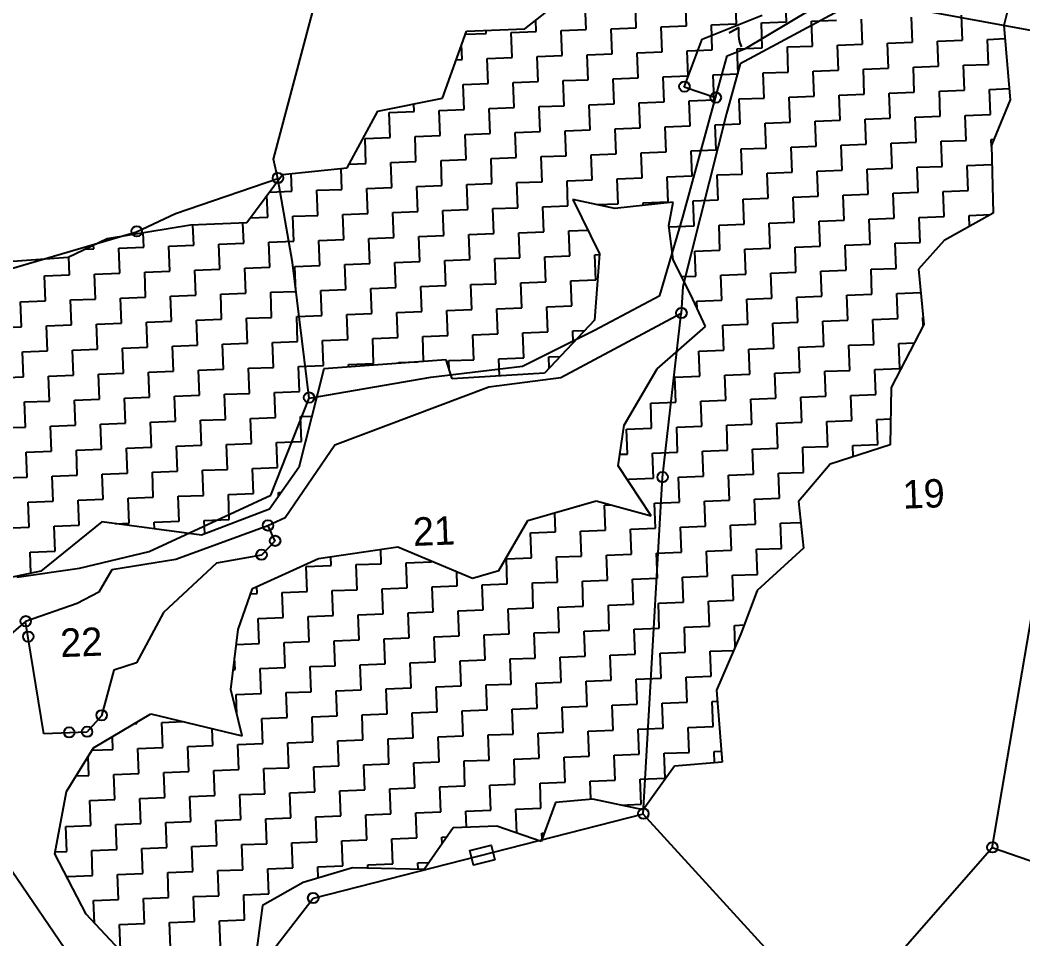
# Model space of a CAD drawing. Header units: metres. Extents: x 291849 to 294090, y 1986296 to 1987853.
# Drawn here: x 292922 to 293539, y 1986745 to 1987311 of the extents above; entities that cross this region are included whole.
import ezdxf

# ---------------------------------------------------------------- set-up
doc = ezdxf.new("R2010")
doc.units = ezdxf.units.M
for name, color, linetype in [('POLY_HATCH', 12, 'Continuous'), ('POLY_PARCEL', 6, 'Continuous'), ('POLY_ROAD', 30, 'Continuous'), ('SYM_STONE', 1, 'Continuous'), ('TEXT_PARCEL', 7, 'Continuous'), ('V_BOUND_LINE', 7, 'Continuous')]:
    doc.layers.add(name, color=color, linetype=linetype)
doc.styles.add('TEXT_MAP', font='')
doc.styles.get('TEXT_MAP').set_extended_font_data('Kruti Dev 050')

msp = doc.modelspace()

# ---------------------------------------------------------------- linework, layer by layer
msp.add_lwpolyline([(293213.71, 1986793.99), (293200.63, 1986790.65), (293198.32, 1986799.69), (293211.4, 1986803.04)], close=True)
at = {"layer": 'POLY_HATCH'}
for p, q in [((293534.32, 1987337.6), (293526.97, 1987307.2)), ((293232.25, 1987305.07), (293258.32, 1987325.71)), ((293526.97, 1987307.2), (293530.69, 1987261.52)), ((293181.47, 1987262.54), (293196.27, 1987303.7)), ((293196.27, 1987303.7), (293232.25, 1987305.07)), ((293141.82, 1987254.47), (293181.47, 1987262.54)), ((293530.69, 1987261.52), (293519.31, 1987233.59)), ((293122.84, 1987219.71), (293141.82, 1987254.47)), ((293519.31, 1987233.59), (293520.26, 1987191.73)), ((293061.24, 1987185.92), (293083.04, 1987215.56)), ((293083.04, 1987215.56), (293122.84, 1987219.71)), ((293287.58, 1987194.6), (293261.82, 1987200.16)), ((293261.82, 1987200.16), (293278.17, 1987166.74)), ((293323.46, 1987198.59), (293287.58, 1987194.6)), ((293320.74, 1987184.08), (293323.46, 1987198.59)), ((293520.26, 1987191.73), (293490.12, 1987174.86)), ((292975.15, 1987176.08), (293026.57, 1987184.59)), ((293026.57, 1987184.59), (293061.24, 1987185.92)), ((293323.51, 1987163.24), (293320.74, 1987184.08)), ((292951.34, 1987164.69), (292975.15, 1987176.08)), ((293490.12, 1987174.86), (293474.41, 1987157.24)), ((293278.17, 1987166.74), (293275.14, 1987126.04)), ((292911.49, 1987161.85), (292951.34, 1987164.69)), ((293335.58, 1987138.83), (293323.51, 1987163.24)), ((293474.41, 1987157.24), (293477.68, 1987123.33)), ((293343.43, 1987122.11), (293335.58, 1987138.83)), ((293275.14, 1987126.04), (293244.29, 1987093.43)), ((293313.63, 1987096.09), (293343.43, 1987122.11)), ((293477.68, 1987123.33), (293457.55, 1987084.58)), ((293183.71, 1987101.58), (293108.58, 1987096.09)), ((293187.43, 1987089.94), (293183.71, 1987101.58)), ((293108.58, 1987096.09), (293093.22, 1987035.27)), ((293244.29, 1987093.43), (293187.43, 1987089.94)), ((293293.35, 1987061.27), (293313.63, 1987096.09)), ((293457.55, 1987084.58), (293456.94, 1987049.21)), ((293289.72, 1987036.26), (293293.35, 1987061.27)), ((293456.94, 1987049.21), (293420.05, 1987037.32)), ((293309.89, 1987005.61), (293289.72, 1987036.26)), ((293420.05, 1987037.32), (293400.62, 1987014.32)), ((293093.22, 1987035.27), (293075.2, 1987009.7)), ((293234.01, 1987002.7), (293276.13, 1987014.79)), ((293276.13, 1987014.79), (293309.89, 1987005.61)), ((293400.62, 1987014.32), (293403.69, 1986985.63)), ((293075.2, 1987009.7), (293033.23, 1986993.69)), ((292972, 1987001.82), (292934.5, 1986971.58)), ((293033.23, 1986993.69), (292972, 1987001.82)), ((293216.19, 1986971.9), (293234.01, 1987002.7)), ((293105.19, 1986979.43), (293154.05, 1986986.54)), ((293154.05, 1986986.54), (293199.99, 1986967.35)), ((293403.69, 1986985.63), (293375.2, 1986959.67)), ((293064.63, 1986960.86), (293105.19, 1986979.43)), ((292934.5, 1986971.58), (292903.96, 1986965.17)), ((293199.99, 1986967.35), (293216.19, 1986971.9)), ((293055.77, 1986935.64), (293064.63, 1986960.86)), ((293375.2, 1986959.67), (293365.08, 1986933.09)), ((293051.28, 1986898.81), (293055.77, 1986935.64)), ((293365.08, 1986933.09), (293350.03, 1986898.47)), ((293058.27, 1986870.27), (293051.28, 1986898.81)), ((293350.03, 1986898.47), (293353.7, 1986854.1)), ((292966.84, 1986862.84), (293002.07, 1986883.83)), ((293002.07, 1986883.83), (293058.27, 1986870.27)), ((292950.18, 1986836.02), (292966.84, 1986862.84)), ((293324.31, 1986851.66), (293305.03, 1986824.74)), ((293353.7, 1986854.1), (293324.31, 1986851.66)), ((292943.13, 1986797.78), (292950.18, 1986836.02)), ((293251.14, 1986829.22), (293242.23, 1986805.31)), ((293273.99, 1986831.4), (293251.14, 1986829.22)), ((293305.03, 1986824.74), (293273.99, 1986831.4)), ((293188.19, 1986813.71), (293170.17, 1986788.15)), ((293215.01, 1986814.74), (293188.19, 1986813.71)), ((293242.23, 1986805.31), (293215.01, 1986814.74)), ((292962.25, 1986760.54), (292943.13, 1986797.78)), ((293126.24, 1986789.08), (293095.8, 1986780.06)), ((293170.17, 1986788.15), (293126.24, 1986789.08)), ((293095.8, 1986780.06), (293070.79, 1986766.01)), ((293070.79, 1986766.01), (293065.19, 1986723.9)), ((292986.14, 1986735.27), (292962.25, 1986760.54))]:
    msp.add_line(p, q, dxfattribs=at)
at = {"layer": 'POLY_HATCH', "linetype": 'Continuous'}
for p, q in [((293270.01, 1987304.62), (293269.42, 1987320)), ((293300.78, 1987305.8), (293300.19, 1987321.18)), ((293331.56, 1987306.98), (293330.97, 1987322.36)), ((293362.34, 1987308.16), (293361.75, 1987323.54)), ((293393.11, 1987309.33), (293392.52, 1987324.72)), ((293501.42, 1987298.08), (293500.83, 1987313.46)), ((293239.23, 1987303.44), (293238.97, 1987310.39)), ((293346.95, 1987307.57), (293362.34, 1987308.16)), ((293347.54, 1987292.18), (293346.95, 1987307.57)), ((293377.72, 1987308.75), (293393.11, 1987309.33)), ((293378.31, 1987293.36), (293377.72, 1987308.75)), ((293408.5, 1987309.92), (293423.89, 1987310.51)), ((293409.09, 1987294.54), (293408.5, 1987309.92)), ((293439.87, 1987295.72), (293439.28, 1987311.1)), ((293470.64, 1987296.9), (293470.05, 1987312.28)), ((293195.58, 1987301.76), (293208.46, 1987302.26)), ((293208.46, 1987302.26), (293208.38, 1987304.16)), ((293223.84, 1987302.85), (293239.23, 1987303.44)), ((293224.43, 1987287.46), (293223.84, 1987302.85)), ((293254.62, 1987304.03), (293270.01, 1987304.62)), ((293255.21, 1987288.64), (293254.62, 1987304.03)), ((293285.4, 1987305.21), (293300.78, 1987305.8)), ((293285.99, 1987289.82), (293285.4, 1987305.21)), ((293316.17, 1987306.39), (293331.56, 1987306.98)), ((293316.76, 1987291), (293316.17, 1987306.39)), ((293193.66, 1987286.28), (293193.31, 1987295.45)), ((293424.48, 1987295.13), (293439.87, 1987295.72)), ((293425.07, 1987279.74), (293424.48, 1987295.13)), ((293455.25, 1987296.31), (293470.64, 1987296.9)), ((293455.84, 1987280.92), (293455.25, 1987296.31)), ((293486.03, 1987297.49), (293501.42, 1987298.08)), ((293486.62, 1987282.1), (293486.03, 1987297.49)), ((293516.81, 1987298.66), (293527.63, 1987299.08)), ((293517.4, 1987283.28), (293516.81, 1987298.66)), ((293239.82, 1987288.05), (293255.21, 1987288.64)), ((293270.6, 1987289.23), (293285.99, 1987289.82)), ((293271.19, 1987273.84), (293270.6, 1987289.23)), ((293301.37, 1987290.41), (293316.76, 1987291)), ((293301.96, 1987275.02), (293301.37, 1987290.41)), ((293332.15, 1987291.59), (293347.54, 1987292.18)), ((293332.74, 1987276.2), (293332.15, 1987291.59)), ((293362.93, 1987292.77), (293378.31, 1987293.36)), ((293363.52, 1987277.38), (293362.93, 1987292.77)), ((293393.7, 1987293.95), (293409.09, 1987294.54)), ((293394.29, 1987278.56), (293393.7, 1987293.95)), ((293189.96, 1987286.14), (293193.66, 1987286.28)), ((293209.05, 1987286.87), (293224.43, 1987287.46)), ((293209.64, 1987271.48), (293209.05, 1987286.87)), ((293240.41, 1987272.66), (293239.82, 1987288.05)), ((293502.01, 1987282.69), (293517.4, 1987283.28)), ((293502.6, 1987267.3), (293502.01, 1987282.69)), ((293348.13, 1987276.79), (293363.52, 1987277.38)), ((293348.72, 1987261.4), (293348.13, 1987276.79)), ((293378.9, 1987277.97), (293394.29, 1987278.56)), ((293379.49, 1987262.58), (293378.9, 1987277.97)), ((293409.68, 1987279.15), (293425.07, 1987279.74)), ((293410.27, 1987263.76), (293409.68, 1987279.15)), ((293440.46, 1987280.33), (293455.84, 1987280.92)), ((293441.05, 1987264.94), (293440.46, 1987280.33)), ((293471.23, 1987281.51), (293486.62, 1987282.1)), ((293471.82, 1987266.12), (293471.23, 1987281.51)), ((293194.25, 1987270.89), (293209.64, 1987271.48)), ((293194.84, 1987255.5), (293194.25, 1987270.89)), ((293225.02, 1987272.07), (293240.41, 1987272.66)), ((293225.61, 1987256.68), (293225.02, 1987272.07)), ((293255.8, 1987273.25), (293271.19, 1987273.84)), ((293256.39, 1987257.86), (293255.8, 1987273.25)), ((293286.58, 1987274.43), (293301.96, 1987275.02)), ((293287.17, 1987259.04), (293286.58, 1987274.43)), ((293317.35, 1987275.61), (293332.74, 1987276.2)), ((293317.94, 1987260.22), (293317.35, 1987275.61)), ((293425.66, 1987264.35), (293441.05, 1987264.94)), ((293426.25, 1987248.96), (293425.66, 1987264.35)), ((293456.43, 1987265.53), (293471.82, 1987266.12)), ((293457.02, 1987250.14), (293456.43, 1987265.53)), ((293487.21, 1987266.71), (293502.6, 1987267.3)), ((293487.8, 1987251.32), (293487.21, 1987266.71)), ((293517.99, 1987267.89), (293530.13, 1987268.35)), ((293518.58, 1987252.5), (293517.99, 1987267.89)), ((293164.06, 1987254.32), (293163.88, 1987258.96)), ((293241, 1987257.27), (293256.39, 1987257.86)), ((293271.78, 1987258.45), (293287.17, 1987259.04)), ((293272.37, 1987243.07), (293271.78, 1987258.45)), ((293302.55, 1987259.63), (293317.94, 1987260.22)), ((293303.14, 1987244.24), (293302.55, 1987259.63)), ((293333.33, 1987260.81), (293348.72, 1987261.4)), ((293333.92, 1987245.42), (293333.33, 1987260.81)), ((293364.11, 1987261.99), (293379.49, 1987262.58)), ((293364.7, 1987246.6), (293364.11, 1987261.99)), ((293394.88, 1987263.17), (293410.27, 1987263.76)), ((293395.47, 1987247.78), (293394.88, 1987263.17)), ((293148.67, 1987253.74), (293164.06, 1987254.32)), ((293149.26, 1987238.35), (293148.67, 1987253.74)), ((293179.45, 1987254.91), (293194.84, 1987255.5)), ((293180.04, 1987239.53), (293179.45, 1987254.91)), ((293210.23, 1987256.09), (293225.61, 1987256.68)), ((293210.82, 1987240.71), (293210.23, 1987256.09)), ((293241.59, 1987241.89), (293241, 1987257.27)), ((293503.19, 1987251.91), (293518.58, 1987252.5)), ((293503.78, 1987236.52), (293503.19, 1987251.91)), ((293318.53, 1987244.83), (293333.92, 1987245.42)), ((293349.31, 1987246.01), (293364.7, 1987246.6)), ((293349.9, 1987230.63), (293349.31, 1987246.01)), ((293380.08, 1987247.19), (293395.47, 1987247.78)), ((293380.67, 1987231.81), (293380.08, 1987247.19)), ((293410.86, 1987248.37), (293426.25, 1987248.96)), ((293411.45, 1987232.98), (293410.86, 1987248.37)), ((293441.64, 1987249.55), (293457.02, 1987250.14)), ((293442.22, 1987234.16), (293441.64, 1987249.55)), ((293472.41, 1987250.73), (293487.8, 1987251.32)), ((293473, 1987235.34), (293472.41, 1987250.73)), ((293164.65, 1987238.94), (293180.04, 1987239.53)), ((293195.43, 1987240.12), (293210.82, 1987240.71)), ((293196.02, 1987224.73), (293195.43, 1987240.12)), ((293226.2, 1987241.3), (293241.59, 1987241.89)), ((293226.79, 1987225.91), (293226.2, 1987241.3)), ((293256.98, 1987242.48), (293272.37, 1987243.07)), ((293257.57, 1987227.09), (293256.98, 1987242.48)), ((293287.76, 1987243.65), (293303.14, 1987244.24)), ((293288.35, 1987228.27), (293287.76, 1987243.65)), ((293319.12, 1987229.45), (293318.53, 1987244.83)), ((293133.88, 1987237.76), (293149.26, 1987238.35)), ((293134.47, 1987222.37), (293133.88, 1987237.76)), ((293165.24, 1987223.55), (293164.65, 1987238.94)), ((293426.84, 1987233.57), (293442.22, 1987234.16)), ((293427.43, 1987218.19), (293426.84, 1987233.57)), ((293457.61, 1987234.75), (293473, 1987235.34)), ((293458.2, 1987219.37), (293457.61, 1987234.75)), ((293488.39, 1987235.93), (293503.78, 1987236.52)), ((293488.98, 1987220.55), (293488.39, 1987235.93)), ((293519.16, 1987237.11), (293520.77, 1987237.17)), ((293519.33, 1987232.8), (293519.16, 1987237.11)), ((293242.18, 1987226.5), (293257.57, 1987227.09)), ((293272.96, 1987227.68), (293288.35, 1987228.27)), ((293273.55, 1987212.29), (293272.96, 1987227.68)), ((293303.73, 1987228.86), (293319.12, 1987229.45)), ((293304.32, 1987213.47), (293303.73, 1987228.86)), ((293334.51, 1987230.04), (293349.9, 1987230.63)), ((293335.1, 1987214.65), (293334.51, 1987230.04)), ((293365.29, 1987231.22), (293380.67, 1987231.81)), ((293365.87, 1987215.83), (293365.29, 1987231.22)), ((293396.06, 1987232.4), (293411.45, 1987232.98)), ((293396.65, 1987217.01), (293396.06, 1987232.4)), ((293124.08, 1987221.97), (293134.47, 1987222.37)), ((293149.85, 1987222.96), (293165.24, 1987223.55)), ((293150.44, 1987207.57), (293149.85, 1987222.96)), ((293180.63, 1987224.14), (293196.02, 1987224.73)), ((293181.22, 1987208.75), (293180.63, 1987224.14)), ((293211.41, 1987225.32), (293226.79, 1987225.91)), ((293212, 1987209.93), (293211.41, 1987225.32)), ((293242.77, 1987211.11), (293242.18, 1987226.5)), ((293504.37, 1987221.14), (293519.58, 1987221.72)), ((293504.96, 1987205.75), (293504.37, 1987221.14)), ((293088.89, 1987205.21), (293088.47, 1987216.13)), ((293119.67, 1987206.39), (293119.17, 1987219.32)), ((293319.71, 1987214.06), (293335.1, 1987214.65)), ((293350.49, 1987215.24), (293365.87, 1987215.83)), ((293351.08, 1987199.85), (293350.49, 1987215.24)), ((293381.26, 1987216.42), (293396.65, 1987217.01)), ((293381.85, 1987201.03), (293381.26, 1987216.42)), ((293412.04, 1987217.6), (293427.43, 1987218.19)), ((293412.63, 1987202.21), (293412.04, 1987217.6)), ((293442.81, 1987218.78), (293458.2, 1987219.37)), ((293443.4, 1987203.39), (293442.81, 1987218.78)), ((293473.59, 1987219.96), (293488.98, 1987220.55)), ((293474.18, 1987204.57), (293473.59, 1987219.96)), ((293165.83, 1987208.16), (293181.22, 1987208.75)), ((293196.61, 1987209.34), (293212, 1987209.93)), ((293197.2, 1987193.95), (293196.61, 1987209.34)), ((293227.38, 1987210.52), (293242.77, 1987211.11)), ((293227.97, 1987195.13), (293227.38, 1987210.52)), ((293258.16, 1987211.7), (293273.55, 1987212.29)), ((293258.75, 1987196.31), (293258.16, 1987211.7)), ((293288.94, 1987212.88), (293304.32, 1987213.47)), ((293289.52, 1987197.49), (293288.94, 1987212.88)), ((293320.3, 1987198.67), (293319.71, 1987214.06)), ((293074.09, 1987189.23), (293073.58, 1987202.7)), ((293075.04, 1987204.68), (293088.89, 1987205.21)), ((293104.28, 1987205.8), (293119.67, 1987206.39)), ((293104.87, 1987190.41), (293104.28, 1987205.8)), ((293135.06, 1987206.98), (293150.44, 1987207.57)), ((293135.65, 1987191.59), (293135.06, 1987206.98)), ((293166.42, 1987192.77), (293165.83, 1987208.16)), ((293397.24, 1987201.62), (293412.63, 1987202.21)), ((293428.02, 1987202.8), (293443.4, 1987203.39)), ((293428.61, 1987187.41), (293428.02, 1987202.8)), ((293458.79, 1987203.98), (293474.18, 1987204.57)), ((293459.38, 1987188.59), (293458.79, 1987203.98)), ((293489.57, 1987205.16), (293504.96, 1987205.75)), ((293490.16, 1987189.77), (293489.57, 1987205.16)), ((293243.36, 1987195.72), (293258.75, 1987196.31)), ((293276.49, 1987196.99), (293289.52, 1987197.49)), ((293304.91, 1987198.08), (293320.3, 1987198.67)), ((293304.97, 1987196.53), (293304.91, 1987198.08)), ((293335.69, 1987199.26), (293351.08, 1987199.85)), ((293336.28, 1987183.87), (293335.69, 1987199.26)), ((293366.46, 1987200.44), (293381.85, 1987201.03)), ((293367.05, 1987185.05), (293366.46, 1987200.44)), ((293397.83, 1987186.23), (293397.24, 1987201.62)), ((293089.48, 1987189.82), (293104.87, 1987190.41)), ((293120.26, 1987191), (293135.65, 1987191.59)), ((293120.85, 1987175.62), (293120.26, 1987191)), ((293151.03, 1987192.18), (293166.42, 1987192.77)), ((293151.62, 1987176.8), (293151.03, 1987192.18)), ((293181.81, 1987193.36), (293197.2, 1987193.95)), ((293182.4, 1987177.97), (293181.81, 1987193.36)), ((293212.58, 1987194.54), (293227.97, 1987195.13)), ((293213.17, 1987179.15), (293212.58, 1987194.54)), ((293243.95, 1987180.33), (293243.36, 1987195.72)), ((293505.55, 1987190.36), (293518.71, 1987190.86)), ((293505.8, 1987183.64), (293505.55, 1987190.36)), ((293028.52, 1987172.08), (293028.04, 1987184.65)), ((293059.3, 1987173.26), (293058.81, 1987185.83)), ((293063.38, 1987188.82), (293074.09, 1987189.23)), ((293090.07, 1987174.44), (293089.48, 1987189.82)), ((293320.89, 1987183.28), (293336.28, 1987183.87)), ((293351.67, 1987184.46), (293367.05, 1987185.05)), ((293352.26, 1987169.07), (293351.67, 1987184.46)), ((293382.44, 1987185.64), (293397.83, 1987186.23)), ((293383.03, 1987170.25), (293382.44, 1987185.64)), ((293413.22, 1987186.82), (293428.61, 1987187.41)), ((293413.81, 1987171.43), (293413.22, 1987186.82)), ((293443.99, 1987188), (293459.38, 1987188.59)), ((293444.58, 1987172.61), (293443.99, 1987188)), ((293474.77, 1987189.18), (293490.16, 1987189.77)), ((293475.36, 1987173.79), (293474.77, 1987189.18)), ((292997.74, 1987170.9), (292997.4, 1987179.76)), ((293167.01, 1987177.39), (293182.4, 1987177.97)), ((293197.79, 1987178.56), (293213.17, 1987179.15)), ((293198.38, 1987163.18), (293197.79, 1987178.56)), ((293228.56, 1987179.74), (293243.95, 1987180.33)), ((293229.15, 1987164.36), (293228.56, 1987179.74)), ((293259.34, 1987180.92), (293271.01, 1987181.37)), ((293259.93, 1987165.54), (293259.34, 1987180.92)), ((293320.91, 1987182.84), (293320.89, 1987183.28)), ((292966.97, 1987169.72), (292966.88, 1987172.12)), ((293013.13, 1987171.49), (293028.52, 1987172.08)), ((293013.72, 1987156.1), (293013.13, 1987171.49)), ((293043.91, 1987172.67), (293059.3, 1987173.26)), ((293044.5, 1987157.28), (293043.91, 1987172.67)), ((293074.68, 1987173.85), (293090.07, 1987174.44)), ((293075.27, 1987158.46), (293074.68, 1987173.85)), ((293105.46, 1987175.03), (293120.85, 1987175.62)), ((293106.05, 1987159.64), (293105.46, 1987175.03)), ((293136.23, 1987176.21), (293151.62, 1987176.8)), ((293136.82, 1987160.82), (293136.23, 1987176.21)), ((293167.6, 1987162), (293167.01, 1987177.39)), ((293398.42, 1987170.84), (293413.81, 1987171.43)), ((293429.2, 1987172.02), (293444.58, 1987172.61)), ((293429.79, 1987156.63), (293429.2, 1987172.02)), ((293459.97, 1987173.2), (293475.36, 1987173.79)), ((293460.56, 1987157.81), (293459.97, 1987173.2)), ((292961.41, 1987169.51), (292966.97, 1987169.72)), ((292982.36, 1987170.31), (292997.74, 1987170.9)), ((292982.95, 1987154.92), (292982.36, 1987170.31)), ((293244.54, 1987164.95), (293259.93, 1987165.54)), ((293275.32, 1987166.13), (293278.13, 1987166.23)), ((293275.91, 1987150.74), (293275.32, 1987166.13)), ((293336.87, 1987168.48), (293352.26, 1987169.07)), ((293337.46, 1987153.1), (293336.87, 1987168.48)), ((293367.64, 1987169.66), (293383.03, 1987170.25)), ((293368.23, 1987154.28), (293367.64, 1987169.66)), ((293399.01, 1987155.46), (293398.42, 1987170.84)), ((292952.17, 1987153.74), (292951.74, 1987164.88)), ((293090.66, 1987159.05), (293106.05, 1987159.64)), ((293091.25, 1987143.66), (293090.66, 1987159.05)), ((293121.44, 1987160.23), (293136.82, 1987160.82)), ((293122.03, 1987144.84), (293121.44, 1987160.23)), ((293152.21, 1987161.41), (293167.6, 1987162)), ((293152.8, 1987146.02), (293152.21, 1987161.41)), ((293182.99, 1987162.59), (293198.38, 1987163.18)), ((293183.58, 1987147.2), (293182.99, 1987162.59)), ((293213.76, 1987163.77), (293229.15, 1987164.36)), ((293214.35, 1987148.38), (293213.76, 1987163.77)), ((293245.13, 1987149.56), (293244.54, 1987164.95)), ((292936.78, 1987153.15), (292952.17, 1987153.74)), ((292937.37, 1987137.76), (292936.78, 1987153.15)), ((292967.56, 1987154.33), (292982.95, 1987154.92)), ((292968.15, 1987138.94), (292967.56, 1987154.33)), ((292998.33, 1987155.51), (293013.72, 1987156.1)), ((292998.92, 1987140.12), (292998.33, 1987155.51)), ((293029.11, 1987156.69), (293044.5, 1987157.28)), ((293029.7, 1987141.3), (293029.11, 1987156.69)), ((293059.88, 1987157.87), (293075.27, 1987158.46)), ((293060.47, 1987142.48), (293059.88, 1987157.87)), ((293328.69, 1987152.76), (293337.46, 1987153.1)), ((293352.85, 1987153.69), (293368.23, 1987154.28)), ((293353.44, 1987138.3), (293352.85, 1987153.69)), ((293383.62, 1987154.87), (293399.01, 1987155.46)), ((293384.21, 1987139.48), (293383.62, 1987154.87)), ((293414.4, 1987156.04), (293429.79, 1987156.63)), ((293414.99, 1987140.66), (293414.4, 1987156.04)), ((293445.17, 1987157.22), (293460.56, 1987157.81)), ((293445.76, 1987141.84), (293445.17, 1987157.22)), ((293168.19, 1987146.61), (293183.58, 1987147.2)), ((293198.97, 1987147.79), (293214.35, 1987148.38)), ((293199.56, 1987132.4), (293198.97, 1987147.79)), ((293229.74, 1987148.97), (293245.13, 1987149.56)), ((293230.33, 1987133.58), (293229.74, 1987148.97)), ((293260.52, 1987150.15), (293275.91, 1987150.74)), ((293261.11, 1987134.76), (293260.52, 1987150.15)), ((293014.31, 1987140.71), (293029.7, 1987141.3)), ((293014.9, 1987125.32), (293014.31, 1987140.71)), ((293045.09, 1987141.89), (293060.47, 1987142.48)), ((293045.68, 1987126.5), (293045.09, 1987141.89)), ((293075.86, 1987143.07), (293091.25, 1987143.66)), ((293076.45, 1987127.68), (293075.86, 1987143.07)), ((293106.64, 1987144.25), (293122.03, 1987144.84)), ((293107.23, 1987128.86), (293106.64, 1987144.25)), ((293137.41, 1987145.43), (293152.8, 1987146.02)), ((293138, 1987130.04), (293137.41, 1987145.43)), ((293168.78, 1987131.22), (293168.19, 1987146.61)), ((293399.6, 1987140.07), (293414.99, 1987140.66)), ((293430.38, 1987141.25), (293445.76, 1987141.84)), ((293430.97, 1987125.86), (293430.38, 1987141.25)), ((293461.15, 1987142.43), (293475.79, 1987142.99)), ((293461.74, 1987127.04), (293461.15, 1987142.43)), ((292921.98, 1987137.17), (292937.37, 1987137.76)), ((292922.57, 1987121.79), (292921.98, 1987137.17)), ((292952.76, 1987138.35), (292968.15, 1987138.94)), ((292953.35, 1987122.97), (292952.76, 1987138.35)), ((292983.53, 1987139.53), (292998.92, 1987140.12)), ((292984.12, 1987124.14), (292983.53, 1987139.53)), ((293245.72, 1987134.17), (293261.11, 1987134.76)), ((293338.05, 1987137.71), (293353.44, 1987138.3)), ((293338.22, 1987133.2), (293338.05, 1987137.71)), ((293368.82, 1987138.89), (293384.21, 1987139.48)), ((293369.41, 1987123.5), (293368.82, 1987138.89)), ((293400.19, 1987124.68), (293399.6, 1987140.07)), ((293091.84, 1987128.27), (293107.23, 1987128.86)), ((293092.43, 1987112.88), (293091.84, 1987128.27)), ((293122.62, 1987129.45), (293138, 1987130.04)), ((293123.21, 1987114.06), (293122.62, 1987129.45)), ((293153.39, 1987130.63), (293168.78, 1987131.22)), ((293153.98, 1987115.24), (293153.39, 1987130.63)), ((293184.17, 1987131.81), (293199.56, 1987132.4)), ((293184.76, 1987116.42), (293184.17, 1987131.81)), ((293214.94, 1987132.99), (293230.33, 1987133.58)), ((293215.53, 1987117.6), (293214.94, 1987132.99)), ((293246.31, 1987118.78), (293245.72, 1987134.17)), ((292937.96, 1987122.38), (292953.35, 1987122.97)), ((292938.55, 1987106.99), (292937.96, 1987122.38)), ((292968.74, 1987123.55), (292984.12, 1987124.14)), ((292969.33, 1987108.17), (292968.74, 1987123.55)), ((292999.51, 1987124.73), (293014.9, 1987125.32)), ((293000.1, 1987109.35), (292999.51, 1987124.73)), ((293030.29, 1987125.91), (293045.68, 1987126.5)), ((293030.88, 1987110.53), (293030.29, 1987125.91)), ((293061.06, 1987127.09), (293076.45, 1987127.68)), ((293061.65, 1987111.71), (293061.06, 1987127.09)), ((293354.03, 1987122.91), (293369.41, 1987123.5)), ((293354.62, 1987107.52), (293354.03, 1987122.91)), ((293384.8, 1987124.09), (293400.19, 1987124.68)), ((293385.39, 1987108.7), (293384.8, 1987124.09)), ((293415.58, 1987125.27), (293430.97, 1987125.86)), ((293416.17, 1987109.88), (293415.58, 1987125.27)), ((293446.35, 1987126.45), (293461.74, 1987127.04)), ((293446.94, 1987111.06), (293446.35, 1987126.45)), ((293477.13, 1987127.63), (293477.26, 1987127.63)), ((293477.32, 1987122.63), (293477.13, 1987127.63)), ((292907.18, 1987121.2), (292922.57, 1987121.79)), ((293169.37, 1987115.83), (293184.76, 1987116.42)), ((293169.95, 1987100.58), (293169.37, 1987115.83)), ((293200.15, 1987117.01), (293215.53, 1987117.6)), ((293200.74, 1987101.62), (293200.15, 1987117.01)), ((293230.92, 1987118.19), (293246.31, 1987118.78)), ((293231.51, 1987102.8), (293230.92, 1987118.19)), ((293261.7, 1987119.37), (293269.1, 1987119.66)), ((293261.98, 1987112.12), (293261.7, 1987119.37)), ((293015.49, 1987109.94), (293030.88, 1987110.53)), ((293016.08, 1987094.55), (293015.49, 1987109.94)), ((293046.27, 1987111.12), (293061.65, 1987111.71)), ((293046.86, 1987095.73), (293046.27, 1987111.12)), ((293077.04, 1987112.29), (293092.43, 1987112.88)), ((293077.63, 1987096.91), (293077.04, 1987112.29)), ((293107.82, 1987113.47), (293123.21, 1987114.06)), ((293108.41, 1987098.09), (293107.82, 1987113.47)), ((293138.59, 1987114.65), (293153.98, 1987115.24)), ((293139.18, 1987099.27), (293138.59, 1987114.65)), ((293400.78, 1987109.29), (293416.17, 1987109.88)), ((293431.55, 1987110.47), (293446.94, 1987111.06)), ((293432.14, 1987095.08), (293431.55, 1987110.47)), ((293462.33, 1987111.65), (293471.8, 1987112.01)), ((293462.92, 1987096.26), (293462.33, 1987111.65)), ((292923.16, 1987106.4), (292938.55, 1987106.99)), ((292923.75, 1987091.01), (292923.16, 1987106.4)), ((292953.94, 1987107.58), (292969.33, 1987108.17)), ((292954.53, 1987092.19), (292953.94, 1987107.58)), ((292984.71, 1987108.76), (293000.1, 1987109.35)), ((292985.3, 1987093.37), (292984.71, 1987108.76)), ((293246.9, 1987103.39), (293253.97, 1987103.67)), ((293339.23, 1987106.93), (293354.62, 1987107.52)), ((293339.82, 1987091.54), (293339.23, 1987106.93)), ((293370, 1987108.11), (293385.39, 1987108.7)), ((293370.59, 1987092.72), (293370, 1987108.11)), ((293401.37, 1987093.9), (293400.78, 1987109.29)), ((293093.02, 1987097.5), (293108.41, 1987098.09)), ((293093.61, 1987082.11), (293093.02, 1987097.5)), ((293123.8, 1987098.68), (293139.18, 1987099.27)), ((293123.85, 1987097.2), (293123.8, 1987098.68)), ((293154.57, 1987099.86), (293166.14, 1987100.3)), ((293154.59, 1987099.45), (293154.57, 1987099.86)), ((293185.35, 1987101.04), (293200.74, 1987101.62)), ((293185.55, 1987095.83), (293185.35, 1987101.04)), ((293216.12, 1987102.21), (293231.51, 1987102.8)), ((293216.53, 1987091.73), (293216.12, 1987102.21)), ((293247.16, 1987096.47), (293246.9, 1987103.39)), ((292939.14, 1987091.6), (292954.53, 1987092.19)), ((292939.73, 1987076.21), (292939.14, 1987091.6)), ((292969.92, 1987092.78), (292985.3, 1987093.37)), ((292970.51, 1987077.39), (292969.92, 1987092.78)), ((293000.69, 1987093.96), (293016.08, 1987094.55)), ((293001.28, 1987078.57), (293000.69, 1987093.96)), ((293031.47, 1987095.14), (293046.86, 1987095.73)), ((293032.06, 1987079.75), (293031.47, 1987095.14)), ((293062.24, 1987096.32), (293077.63, 1987096.91)), ((293062.83, 1987080.93), (293062.24, 1987096.32)), ((293324.43, 1987090.95), (293339.82, 1987091.54)), ((293355.2, 1987092.13), (293370.59, 1987092.72)), ((293355.79, 1987076.75), (293355.2, 1987092.13)), ((293385.98, 1987093.31), (293401.37, 1987093.9)), ((293386.57, 1987077.93), (293385.98, 1987093.31)), ((293416.76, 1987094.49), (293432.14, 1987095.08)), ((293417.35, 1987079.11), (293416.76, 1987094.49)), ((293447.53, 1987095.67), (293462.92, 1987096.26)), ((293448.12, 1987080.28), (293447.53, 1987095.67)), ((292908.36, 1987090.42), (292923.75, 1987091.01)), ((293325.02, 1987075.57), (293324.43, 1987090.95)), ((293016.67, 1987079.16), (293032.06, 1987079.75)), ((293017.26, 1987063.77), (293016.67, 1987079.16)), ((293047.45, 1987080.34), (293062.83, 1987080.93)), ((293048.04, 1987064.95), (293047.45, 1987080.34)), ((293078.22, 1987081.52), (293093.61, 1987082.11)), ((293078.81, 1987066.13), (293078.22, 1987081.52)), ((293401.96, 1987078.52), (293417.35, 1987079.11)), ((293432.73, 1987079.69), (293448.12, 1987080.28)), ((293433.32, 1987064.31), (293432.73, 1987079.69)), ((292924.34, 1987075.62), (292939.73, 1987076.21)), ((292924.93, 1987060.23), (292924.34, 1987075.62)), ((292955.12, 1987076.8), (292970.51, 1987077.39)), ((292955.71, 1987061.41), (292955.12, 1987076.8)), ((292985.89, 1987077.98), (293001.28, 1987078.57)), ((292986.48, 1987062.59), (292985.89, 1987077.98)), ((293309.63, 1987074.98), (293325.02, 1987075.57)), ((293310.22, 1987059.59), (293309.63, 1987074.98)), ((293340.41, 1987076.16), (293355.79, 1987076.75)), ((293341, 1987060.77), (293340.41, 1987076.16)), ((293371.18, 1987077.34), (293386.57, 1987077.93)), ((293371.77, 1987061.95), (293371.18, 1987077.34)), ((293402.55, 1987063.13), (293401.96, 1987078.52)), ((293094.2, 1987066.72), (293101.23, 1987066.99)), ((293094.79, 1987051.33), (293094.2, 1987066.72)), ((292940.32, 1987060.82), (292955.71, 1987061.41)), ((292940.91, 1987045.44), (292940.32, 1987060.82)), ((292971.1, 1987062), (292986.48, 1987062.59)), ((292971.69, 1987046.61), (292971.1, 1987062)), ((293001.87, 1987063.18), (293017.26, 1987063.77)), ((293002.46, 1987047.79), (293001.87, 1987063.18)), ((293032.65, 1987064.36), (293048.04, 1987064.95)), ((293033.24, 1987048.97), (293032.65, 1987064.36)), ((293063.42, 1987065.54), (293078.81, 1987066.13)), ((293064.01, 1987050.15), (293063.42, 1987065.54)), ((293325.61, 1987060.18), (293341, 1987060.77)), ((293356.38, 1987061.36), (293371.77, 1987061.95)), ((293356.97, 1987045.97), (293356.38, 1987061.36)), ((293387.16, 1987062.54), (293402.55, 1987063.13)), ((293387.75, 1987047.15), (293387.16, 1987062.54)), ((293417.94, 1987063.72), (293433.32, 1987064.31)), ((293418.53, 1987048.33), (293417.94, 1987063.72)), ((293448.71, 1987064.9), (293457.21, 1987065.22)), ((293449.3, 1987049.51), (293448.71, 1987064.9)), ((292909.54, 1987059.64), (292924.93, 1987060.23)), ((293294.83, 1987059), (293310.22, 1987059.59)), ((293295.42, 1987043.61), (293294.83, 1987059)), ((293326.2, 1987044.79), (293325.61, 1987060.18)), ((293017.85, 1987048.38), (293033.24, 1987048.97)), ((293018.44, 1987033), (293017.85, 1987048.38)), ((293048.62, 1987049.56), (293064.01, 1987050.15)), ((293049.21, 1987034.18), (293048.62, 1987049.56)), ((293079.4, 1987050.74), (293094.79, 1987051.33)), ((293079.99, 1987035.36), (293079.4, 1987050.74)), ((293403.14, 1987047.74), (293418.53, 1987048.33)), ((293433.91, 1987048.92), (293449.3, 1987049.51)), ((293434.18, 1987041.88), (293433.91, 1987048.92)), ((292925.52, 1987044.85), (292940.91, 1987045.44)), ((292926.11, 1987029.46), (292925.52, 1987044.85)), ((292956.3, 1987046.03), (292971.69, 1987046.61)), ((292956.89, 1987030.64), (292956.3, 1987046.03)), ((292987.07, 1987047.2), (293002.46, 1987047.79)), ((292987.66, 1987031.82), (292987.07, 1987047.2)), ((293290.76, 1987043.43), (293295.42, 1987043.61)), ((293310.81, 1987044.2), (293326.2, 1987044.79)), ((293311.4, 1987028.81), (293310.81, 1987044.2)), ((293341.59, 1987045.38), (293356.97, 1987045.97)), ((293342.18, 1987029.99), (293341.59, 1987045.38)), ((293372.36, 1987046.56), (293387.75, 1987047.15)), ((293372.95, 1987031.17), (293372.36, 1987046.56)), ((293403.73, 1987032.35), (293403.14, 1987047.74)), ((292910.72, 1987028.87), (292926.11, 1987029.46)), ((292941.5, 1987030.05), (292956.89, 1987030.64)), ((292942.09, 1987014.66), (292941.5, 1987030.05)), ((292972.27, 1987031.23), (292987.66, 1987031.82)), ((292972.86, 1987015.84), (292972.27, 1987031.23)), ((293003.05, 1987032.41), (293018.44, 1987033)), ((293003.64, 1987017.02), (293003.05, 1987032.41)), ((293033.83, 1987033.59), (293049.21, 1987034.18)), ((293034.42, 1987018.2), (293033.83, 1987033.59)), ((293064.6, 1987034.77), (293079.99, 1987035.36)), ((293065.19, 1987019.38), (293064.6, 1987034.77)), ((293326.79, 1987029.4), (293342.18, 1987029.99)), ((293357.56, 1987030.58), (293372.95, 1987031.17)), ((293358.15, 1987015.19), (293357.56, 1987030.58)), ((293388.34, 1987031.76), (293403.73, 1987032.35)), ((293388.93, 1987016.37), (293388.34, 1987031.76)), ((293296.01, 1987028.22), (293311.4, 1987028.81)), ((293296.07, 1987026.6), (293296.01, 1987028.22)), ((293327.38, 1987014.01), (293326.79, 1987029.4)), ((293019.03, 1987017.61), (293034.42, 1987018.2)), ((293019.62, 1987002.22), (293019.03, 1987017.61)), ((293049.8, 1987018.79), (293065.19, 1987019.38)), ((293050.39, 1987003.4), (293049.8, 1987018.79)), ((293080.58, 1987019.97), (293082.49, 1987020.04)), ((293080.68, 1987017.47), (293080.58, 1987019.97)), ((292926.7, 1987014.07), (292942.09, 1987014.66)), ((292927.29, 1986998.68), (292926.7, 1987014.07)), ((292957.48, 1987015.25), (292972.86, 1987015.84)), ((292958.07, 1986999.86), (292957.48, 1987015.25)), ((292988.25, 1987016.43), (293003.64, 1987017.02)), ((292988.84, 1987001.04), (292988.25, 1987016.43)), ((293265.13, 1987011.63), (293265.83, 1987011.66)), ((293265.83, 1987011.66), (293265.82, 1987011.83)), ((293281.21, 1987012.25), (293284.95, 1987012.39)), ((293281.8, 1986996.86), (293281.21, 1987012.25)), ((293311.99, 1987013.43), (293327.38, 1987014.01)), ((293312.58, 1986998.04), (293311.99, 1987013.43)), ((293342.77, 1987014.6), (293358.15, 1987015.19)), ((293343.36, 1986999.22), (293342.77, 1987014.6)), ((293373.54, 1987015.78), (293388.93, 1987016.37)), ((293374.13, 1987000.4), (293373.54, 1987015.78)), ((293251.03, 1986995.68), (293250.58, 1987007.45)), ((292911.9, 1986998.09), (292927.29, 1986998.68)), ((292942.68, 1986999.27), (292958.07, 1986999.86)), ((292943.27, 1986983.88), (292942.68, 1986999.27)), ((292980.33, 1987000.71), (292988.84, 1987001.04)), ((293004.23, 1987001.63), (293019.62, 1987002.22)), ((293004.39, 1986997.52), (293004.23, 1987001.63)), ((293035.01, 1987002.81), (293050.39, 1987003.4)), ((293035.33, 1986994.49), (293035.01, 1987002.81)), ((293327.97, 1986998.63), (293343.36, 1986999.22)), ((293328.56, 1986983.24), (293327.97, 1986998.63)), ((293358.74, 1986999.81), (293374.13, 1987000.4)), ((293359.33, 1986984.42), (293358.74, 1986999.81)), ((293389.52, 1987000.99), (293402, 1987001.46)), ((293390.11, 1986985.6), (293389.52, 1987000.99)), ((293235.64, 1986995.09), (293251.03, 1986995.68)), ((293236.23, 1986979.7), (293235.64, 1986995.09)), ((293266.42, 1986996.27), (293281.8, 1986996.86)), ((293267.01, 1986980.88), (293266.42, 1986996.27)), ((293297.19, 1986997.45), (293312.58, 1986998.04)), ((293297.78, 1986982.06), (293297.19, 1986997.45)), ((292927.88, 1986983.29), (292943.27, 1986983.88)), ((292928.38, 1986970.29), (292927.88, 1986983.29)), ((293113.13, 1986974.98), (293112.91, 1986980.55)), ((293143.9, 1986976.16), (293143.56, 1986985.01)), ((293251.62, 1986980.29), (293267.01, 1986980.88)), ((293252.21, 1986964.9), (293251.62, 1986980.29)), ((293282.39, 1986981.47), (293297.78, 1986982.06)), ((293282.98, 1986966.08), (293282.39, 1986981.47)), ((293313.17, 1986982.65), (293328.56, 1986983.24)), ((293313.76, 1986967.26), (293313.17, 1986982.65)), ((293343.94, 1986983.83), (293359.33, 1986984.42)), ((293344.53, 1986968.44), (293343.94, 1986983.83)), ((293374.72, 1986985.01), (293390.11, 1986985.6)), ((293375.31, 1986969.62), (293374.72, 1986985.01)), ((293097.74, 1986974.39), (293113.13, 1986974.98)), ((293098.33, 1986959.01), (293097.74, 1986974.39)), ((293128.51, 1986975.57), (293143.9, 1986976.16)), ((293129.1, 1986960.18), (293128.51, 1986975.57)), ((293159.29, 1986976.75), (293174.68, 1986977.34)), ((293159.88, 1986961.36), (293159.29, 1986976.75)), ((293174.68, 1986977.34), (293174.65, 1986977.93)), ((293220.84, 1986979.11), (293236.23, 1986979.7)), ((293221.43, 1986963.72), (293220.84, 1986979.11)), ((293190.66, 1986962.54), (293190.32, 1986971.39)), ((293329.15, 1986967.85), (293344.53, 1986968.44)), ((293329.74, 1986952.46), (293329.15, 1986967.85)), ((293359.92, 1986969.03), (293375.31, 1986969.62)), ((293360.51, 1986953.64), (293359.92, 1986969.03)), ((293067.55, 1986957.83), (293067.39, 1986962.12)), ((293175.27, 1986961.95), (293190.66, 1986962.54)), ((293175.86, 1986946.57), (293175.27, 1986961.95)), ((293206.04, 1986963.13), (293221.43, 1986963.72)), ((293206.63, 1986947.75), (293206.04, 1986963.13)), ((293236.82, 1986964.31), (293252.21, 1986964.9)), ((293237.41, 1986948.92), (293236.82, 1986964.31)), ((293267.59, 1986965.49), (293282.98, 1986966.08)), ((293268.18, 1986950.1), (293267.59, 1986965.49)), ((293298.37, 1986966.67), (293313.76, 1986967.26)), ((293298.96, 1986951.28), (293298.37, 1986966.67)), ((293063.51, 1986957.67), (293067.55, 1986957.83)), ((293082.94, 1986958.42), (293098.33, 1986959.01)), ((293083.53, 1986943.03), (293082.94, 1986958.42)), ((293113.72, 1986959.59), (293129.1, 1986960.18)), ((293114.3, 1986944.21), (293113.72, 1986959.59)), ((293144.49, 1986960.77), (293159.88, 1986961.36)), ((293145.08, 1986945.39), (293144.49, 1986960.77)), ((293252.8, 1986949.51), (293268.18, 1986950.1)), ((293253.39, 1986934.13), (293252.8, 1986949.51)), ((293283.57, 1986950.69), (293298.96, 1986951.28)), ((293284.16, 1986935.31), (293283.57, 1986950.69)), ((293314.35, 1986951.87), (293329.74, 1986952.46)), ((293314.94, 1986936.49), (293314.35, 1986951.87)), ((293345.12, 1986953.05), (293360.51, 1986953.64)), ((293345.71, 1986937.66), (293345.12, 1986953.05)), ((293098.92, 1986943.62), (293114.3, 1986944.21)), ((293099.51, 1986928.23), (293098.92, 1986943.62)), ((293129.69, 1986944.8), (293145.08, 1986945.39)), ((293130.28, 1986929.41), (293129.69, 1986944.8)), ((293160.47, 1986945.98), (293175.86, 1986946.57)), ((293161.06, 1986930.59), (293160.47, 1986945.98)), ((293191.24, 1986947.16), (293206.63, 1986947.75)), ((293191.83, 1986931.77), (293191.24, 1986947.16)), ((293222.02, 1986948.33), (293237.41, 1986948.92)), ((293222.61, 1986932.95), (293222.02, 1986948.33)), ((293068.14, 1986942.44), (293083.53, 1986943.03)), ((293068.73, 1986927.05), (293068.14, 1986942.44)), ((293330.33, 1986937.08), (293345.71, 1986937.66)), ((293330.92, 1986921.69), (293330.33, 1986937.08)), ((293361.1, 1986938.25), (293367.14, 1986938.49)), ((293361.61, 1986925.1), (293361.1, 1986938.25)), ((293176.45, 1986931.18), (293191.83, 1986931.77)), ((293177.04, 1986915.79), (293176.45, 1986931.18)), ((293207.22, 1986932.36), (293222.61, 1986932.95)), ((293207.81, 1986916.97), (293207.22, 1986932.36)), ((293238, 1986933.54), (293253.39, 1986934.13)), ((293238.59, 1986918.15), (293238, 1986933.54)), ((293268.77, 1986934.72), (293284.16, 1986935.31)), ((293269.36, 1986919.33), (293268.77, 1986934.72)), ((293299.55, 1986935.9), (293314.94, 1986936.49)), ((293300.14, 1986920.51), (293299.55, 1986935.9)), ((293054.66, 1986926.51), (293068.73, 1986927.05)), ((293084.12, 1986927.64), (293099.51, 1986928.23)), ((293084.71, 1986912.25), (293084.12, 1986927.64)), ((293114.89, 1986928.82), (293130.28, 1986929.41)), ((293115.48, 1986913.43), (293114.89, 1986928.82)), ((293145.67, 1986930), (293161.06, 1986930.59)), ((293146.26, 1986914.61), (293145.67, 1986930)), ((293253.98, 1986918.74), (293269.36, 1986919.33)), ((293254.57, 1986903.35), (293253.98, 1986918.74)), ((293284.75, 1986919.92), (293300.14, 1986920.51)), ((293285.34, 1986904.53), (293284.75, 1986919.92)), ((293315.53, 1986921.1), (293330.92, 1986921.69)), ((293316.12, 1986905.71), (293315.53, 1986921.1)), ((293346.3, 1986922.28), (293360.62, 1986922.83)), ((293346.89, 1986906.89), (293346.3, 1986922.28)), ((293053.93, 1986911.07), (293053.66, 1986918.29)), ((293069.32, 1986911.66), (293084.71, 1986912.25)), ((293100.1, 1986912.84), (293115.48, 1986913.43)), ((293100.69, 1986897.45), (293100.1, 1986912.84)), ((293130.87, 1986914.02), (293146.26, 1986914.61)), ((293131.46, 1986898.63), (293130.87, 1986914.02)), ((293161.65, 1986915.2), (293177.04, 1986915.79)), ((293162.24, 1986899.81), (293161.65, 1986915.2)), ((293192.42, 1986916.38), (293207.81, 1986916.97)), ((293193.01, 1986900.99), (293192.42, 1986916.38)), ((293223.2, 1986917.56), (293238.59, 1986918.15)), ((293223.79, 1986902.17), (293223.2, 1986917.56)), ((293052.77, 1986911.03), (293053.93, 1986911.07)), ((293069.91, 1986896.27), (293069.32, 1986911.66)), ((293331.51, 1986906.3), (293346.89, 1986906.89)), ((293332.1, 1986890.91), (293331.51, 1986906.3)), ((293177.63, 1986900.4), (293193.01, 1986900.99)), ((293178.22, 1986885.01), (293177.63, 1986900.4)), ((293208.4, 1986901.58), (293223.79, 1986902.17)), ((293208.99, 1986886.19), (293208.4, 1986901.58)), ((293239.18, 1986902.76), (293254.57, 1986903.35)), ((293239.77, 1986887.37), (293239.18, 1986902.76)), ((293269.95, 1986903.94), (293285.34, 1986904.53)), ((293270.54, 1986888.55), (293269.95, 1986903.94)), ((293300.73, 1986905.12), (293316.12, 1986905.71)), ((293301.32, 1986889.73), (293300.73, 1986905.12)), ((293054.52, 1986895.68), (293069.91, 1986896.27)), ((293054.98, 1986883.71), (293054.52, 1986895.68)), ((293085.3, 1986896.86), (293100.69, 1986897.45)), ((293085.89, 1986881.48), (293085.3, 1986896.86)), ((293116.07, 1986898.04), (293131.46, 1986898.63)), ((293116.66, 1986882.65), (293116.07, 1986898.04)), ((293146.85, 1986899.22), (293162.24, 1986899.81)), ((293147.44, 1986883.83), (293146.85, 1986899.22)), ((293255.16, 1986887.96), (293270.54, 1986888.55)), ((293255.75, 1986872.57), (293255.16, 1986887.96)), ((293285.93, 1986889.14), (293301.32, 1986889.73)), ((293286.52, 1986873.75), (293285.93, 1986889.14)), ((293316.71, 1986890.32), (293332.1, 1986890.91)), ((293317.3, 1986874.93), (293316.71, 1986890.32)), ((293347.48, 1986891.5), (293350.6, 1986891.62)), ((293348.07, 1986876.11), (293347.48, 1986891.5)), ((293070.5, 1986880.89), (293085.89, 1986881.48)), ((293101.28, 1986882.07), (293116.66, 1986882.65)), ((293101.87, 1986866.68), (293101.28, 1986882.07)), ((293132.05, 1986883.24), (293147.44, 1986883.83)), ((293132.64, 1986867.86), (293132.05, 1986883.24)), ((293162.83, 1986884.42), (293178.22, 1986885.01)), ((293163.42, 1986869.04), (293162.83, 1986884.42)), ((293193.6, 1986885.6), (293208.99, 1986886.19)), ((293194.19, 1986870.22), (293193.6, 1986885.6)), ((293224.38, 1986886.78), (293239.77, 1986887.37)), ((293224.97, 1986871.4), (293224.38, 1986886.78)), ((292992.09, 1986877.88), (292993.56, 1986877.94)), ((292993.56, 1986877.94), (292993.53, 1986878.74)), ((293008.95, 1986878.53), (293021.98, 1986879.03)), ((293009.54, 1986863.14), (293008.95, 1986878.53)), ((293071.09, 1986865.5), (293070.5, 1986880.89)), ((293332.69, 1986875.52), (293348.07, 1986876.11)), ((293333.27, 1986860.14), (293332.69, 1986875.52)), ((292978.76, 1986861.96), (292978.46, 1986869.76)), ((293040.31, 1986864.32), (293039.92, 1986874.7)), ((293148.03, 1986868.45), (293163.42, 1986869.04)), ((293178.81, 1986869.63), (293194.19, 1986870.22)), ((293179.4, 1986854.24), (293178.81, 1986869.63)), ((293209.58, 1986870.81), (293224.97, 1986871.4)), ((293210.17, 1986855.42), (293209.58, 1986870.81)), ((293240.36, 1986871.98), (293255.75, 1986872.57)), ((293240.95, 1986856.6), (293240.36, 1986871.98)), ((293271.13, 1986873.16), (293286.52, 1986873.75)), ((293271.72, 1986857.78), (293271.13, 1986873.16)), ((293301.91, 1986874.34), (293317.3, 1986874.93)), ((293302.5, 1986858.96), (293301.91, 1986874.34)), ((292994.15, 1986862.55), (293009.54, 1986863.14)), ((293024.93, 1986863.73), (293040.31, 1986864.32)), ((293025.52, 1986848.34), (293024.93, 1986863.73)), ((293055.7, 1986864.91), (293071.09, 1986865.5)), ((293056.29, 1986849.52), (293055.7, 1986864.91)), ((293086.48, 1986866.09), (293101.87, 1986866.68)), ((293087.07, 1986850.7), (293086.48, 1986866.09)), ((293117.25, 1986867.27), (293132.64, 1986867.86)), ((293117.84, 1986851.88), (293117.25, 1986867.27)), ((293148.62, 1986853.06), (293148.03, 1986868.45)), ((292963.96, 1986845.98), (292963.52, 1986857.5)), ((292965.99, 1986861.47), (292978.76, 1986861.96)), ((292994.74, 1986847.16), (292994.15, 1986862.55)), ((293256.34, 1986857.19), (293271.72, 1986857.78)), ((293256.92, 1986841.8), (293256.34, 1986857.19)), ((293287.11, 1986858.37), (293302.5, 1986858.96)), ((293287.7, 1986842.98), (293287.11, 1986858.37)), ((293317.89, 1986859.55), (293333.27, 1986860.14)), ((293318.48, 1986844.16), (293317.89, 1986859.55)), ((293348.66, 1986860.72), (293353.14, 1986860.9)), ((293348.93, 1986853.7), (293348.66, 1986860.72)), ((293071.68, 1986850.11), (293087.07, 1986850.7)), ((293102.46, 1986851.29), (293117.84, 1986851.88)), ((293103.05, 1986835.9), (293102.46, 1986851.29)), ((293133.23, 1986852.47), (293148.62, 1986853.06)), ((293133.82, 1986837.08), (293133.23, 1986852.47)), ((293164.01, 1986853.65), (293179.4, 1986854.24)), ((293164.6, 1986838.26), (293164.01, 1986853.65)), ((293194.78, 1986854.83), (293210.17, 1986855.42)), ((293195.37, 1986839.44), (293194.78, 1986854.83)), ((293225.56, 1986856.01), (293240.95, 1986856.6)), ((293226.15, 1986840.62), (293225.56, 1986856.01)), ((292956.19, 1986845.68), (292963.96, 1986845.98)), ((292979.35, 1986846.57), (292994.74, 1986847.16)), ((292979.94, 1986831.18), (292979.35, 1986846.57)), ((293010.13, 1986847.75), (293025.52, 1986848.34)), ((293010.72, 1986832.36), (293010.13, 1986847.75)), ((293040.9, 1986848.93), (293056.29, 1986849.52)), ((293041.49, 1986833.54), (293040.9, 1986848.93)), ((293072.27, 1986834.72), (293071.68, 1986850.11)), ((293149.21, 1986837.67), (293164.6, 1986838.26)), ((293179.98, 1986838.85), (293195.37, 1986839.44)), ((293180.57, 1986823.46), (293179.98, 1986838.85)), ((293210.76, 1986840.03), (293226.15, 1986840.62)), ((293211.35, 1986824.64), (293210.76, 1986840.03)), ((293241.54, 1986841.21), (293256.92, 1986841.8)), ((293242.13, 1986825.82), (293241.54, 1986841.21)), ((293272.31, 1986842.39), (293287.7, 1986842.98)), ((293272.74, 1986831.28), (293272.31, 1986842.39)), ((293303.09, 1986843.57), (293318.48, 1986844.16)), ((293303.68, 1986828.18), (293303.09, 1986843.57)), ((292995.33, 1986831.77), (293010.72, 1986832.36)), ((293026.11, 1986832.95), (293041.49, 1986833.54)), ((293026.7, 1986817.56), (293026.11, 1986832.95)), ((293056.88, 1986834.13), (293072.27, 1986834.72)), ((293057.47, 1986818.74), (293056.88, 1986834.13)), ((293087.66, 1986835.31), (293103.05, 1986835.9)), ((293088.25, 1986819.92), (293087.66, 1986835.31)), ((293118.43, 1986836.49), (293133.82, 1986837.08)), ((293119.02, 1986821.1), (293118.43, 1986836.49)), ((293149.8, 1986822.28), (293149.21, 1986837.67)), ((292949.07, 1986830), (292949.17, 1986830)), ((292949.17, 1986830), (292949.15, 1986830.42)), ((292964.55, 1986830.59), (292979.94, 1986831.18)), ((292965.14, 1986815.21), (292964.55, 1986830.59)), ((292995.92, 1986816.39), (292995.33, 1986831.77)), ((293291.23, 1986827.7), (293303.68, 1986828.18)), ((293072.86, 1986819.33), (293088.25, 1986819.92)), ((293103.63, 1986820.51), (293119.02, 1986821.1)), ((293104.22, 1986805.13), (293103.63, 1986820.51)), ((293134.41, 1986821.69), (293149.8, 1986822.28)), ((293135, 1986806.3), (293134.41, 1986821.69)), ((293165.19, 1986822.87), (293180.57, 1986823.46)), ((293165.78, 1986807.48), (293165.19, 1986822.87)), ((293195.96, 1986824.05), (293211.35, 1986824.64)), ((293196.35, 1986814.03), (293195.96, 1986824.05)), ((293226.74, 1986825.23), (293242.13, 1986825.82)), ((293227.3, 1986810.48), (293226.74, 1986825.23)), ((292949.76, 1986814.62), (292965.14, 1986815.21)), ((292950.34, 1986799.23), (292949.76, 1986814.62)), ((292980.53, 1986815.8), (292995.92, 1986816.39)), ((292981.12, 1986800.41), (292980.53, 1986815.8)), ((293011.31, 1986816.97), (293026.7, 1986817.56)), ((293011.9, 1986801.59), (293011.31, 1986816.97)), ((293042.08, 1986818.15), (293057.47, 1986818.74)), ((293042.67, 1986802.77), (293042.08, 1986818.15)), ((293073.45, 1986803.95), (293072.86, 1986819.33)), ((293150.39, 1986806.89), (293165.78, 1986807.48)), ((293181.16, 1986808.07), (293184.3, 1986808.19)), ((293181.32, 1986803.97), (293181.16, 1986808.07)), ((293242.72, 1986810.43), (293244.16, 1986810.49)), ((293242.85, 1986806.97), (293242.72, 1986810.43)), ((292996.51, 1986801), (293011.9, 1986801.59)), ((293027.28, 1986802.18), (293042.67, 1986802.77)), ((293027.87, 1986786.79), (293027.28, 1986802.18)), ((293058.06, 1986803.36), (293073.45, 1986803.95)), ((293058.65, 1986787.97), (293058.06, 1986803.36)), ((293088.84, 1986804.54), (293104.22, 1986805.13)), ((293089.43, 1986789.15), (293088.84, 1986804.54)), ((293119.61, 1986805.72), (293135, 1986806.3)), ((293120.2, 1986790.33), (293119.61, 1986805.72)), ((293150.98, 1986791.51), (293150.39, 1986806.89)), ((292943.35, 1986798.96), (292950.34, 1986799.23)), ((292965.73, 1986799.82), (292981.12, 1986800.41)), ((292966.32, 1986784.43), (292965.73, 1986799.82)), ((292997.1, 1986785.61), (292996.51, 1986801)), ((293074.04, 1986788.56), (293089.43, 1986789.15)), ((293104.81, 1986789.74), (293120.2, 1986790.33)), ((293105.08, 1986782.81), (293104.81, 1986789.74)), ((293135.59, 1986790.92), (293150.98, 1986791.51)), ((293135.67, 1986788.88), (293135.59, 1986790.92)), ((293166.37, 1986792.1), (293173.14, 1986792.36)), ((293166.51, 1986788.22), (293166.37, 1986792.1)), ((292950.93, 1986783.84), (292966.32, 1986784.43)), ((292950.99, 1986782.47), (292950.93, 1986783.84)), ((292981.71, 1986785.02), (292997.1, 1986785.61)), ((292982.3, 1986769.63), (292981.71, 1986785.02)), ((293012.49, 1986786.2), (293027.87, 1986786.79)), ((293013.08, 1986770.81), (293012.49, 1986786.2)), ((293043.26, 1986787.38), (293058.65, 1986787.97)), ((293043.85, 1986771.99), (293043.26, 1986787.38)), ((293074.63, 1986773.17), (293074.04, 1986788.56)), ((292997.69, 1986770.22), (293013.08, 1986770.81)), ((293028.46, 1986771.4), (293043.85, 1986771.99)), ((293029.05, 1986756.01), (293028.46, 1986771.4)), ((293059.24, 1986772.58), (293074.63, 1986773.17)), ((293059.83, 1986757.19), (293059.24, 1986772.58)), ((292966.91, 1986769.04), (292982.3, 1986769.63)), ((292967.45, 1986755.04), (292966.91, 1986769.04)), ((292998.28, 1986754.83), (292997.69, 1986770.22)), ((292982.89, 1986754.24), (292998.28, 1986754.83)), ((292983.48, 1986738.86), (292982.89, 1986754.24)), ((293013.67, 1986755.42), (293029.05, 1986756.01)), ((293014.26, 1986740.04), (293013.67, 1986755.42)), ((293044.44, 1986756.6), (293059.83, 1986757.19)), ((293045.03, 1986741.21), (293044.44, 1986756.6))]:
    msp.add_line(p, q, dxfattribs=at)
at = {"layer": 'POLY_PARCEL'}
for p, q in [((293077.55, 1987225.06), (293139.24, 1987456.36)), ((293341.23, 1987298.76), (293378.25, 1987313.46)), ((293600.52, 1987293.59), (293460.57, 1987319.28)), ((293330.32, 1987269.29), (293341.23, 1987298.76)), ((293349.6, 1987262.59), (293330.32, 1987269.29)), ((293080.23, 1987213.09), (293077.55, 1987225.06)), ((293017.33, 1987191.47), (293080.23, 1987213.09)), ((293089.27, 1987161.41), (293080.23, 1987213.09)), ((292993.36, 1987180.31), (293017.33, 1987191.47)), ((292907.85, 1987155.36), (292993.36, 1987180.31)), ((293099.42, 1987078.04), (293089.27, 1987161.41)), ((293316.89, 1987029.11), (293328.47, 1987130.04)), ((293519.78, 1986801.41), (293560.7, 1987042.63)), ((293305.07, 1986822.15), (293316.89, 1987029.11)), ((293074.09, 1986999.37), (293078.49, 1986989.92)), ((293078.49, 1986989.92), (293070.12, 1986981.38)), ((293070.12, 1986981.38), (293042.54, 1986976.46)), ((293042.54, 1986976.46), (293009.92, 1986946.2)), ((293009.92, 1986946.2), (292993.33, 1986915.19)), ((292936.39, 1986871.53), (292925.06, 1986940.51)), ((292993.33, 1986915.19), (292979.26, 1986910.59)), ((292979.26, 1986910.59), (292971.78, 1986882.64)), ((292971.78, 1986882.64), (292962.81, 1986872.54)), ((292962.81, 1986872.54), (292936.39, 1986871.53)), ((293305.07, 1986822.15), (293101.93, 1986770.25)), ((293423.76, 1986692.16), (293305.07, 1986822.15)), ((293519.78, 1986801.41), (293423.76, 1986692.16)), ((293676.09, 1986746.69), (293519.78, 1986801.41)), ((293101.93, 1986770.25), (293009.88, 1986651.09))]:
    msp.add_line(p, q, dxfattribs=at)
at = {"layer": 'POLY_ROAD'}
for p, q in [((293367.89, 1987292.97), (293430.15, 1987330.23)), ((293425.45, 1987316.1), (293364.77, 1987283.55)), ((293356.73, 1987288.48), (293367.89, 1987292.97)), ((293349.6, 1987262.59), (293356.73, 1987288.48)), ((293364.77, 1987283.55), (293356.34, 1987253.01)), ((293329.42, 1987189.22), (293349.6, 1987262.59)), ((293356.34, 1987253.01), (293329.43, 1987146.6)), ((293315.27, 1987141.02), (293329.42, 1987189.22)), ((293275.09, 1987119.72), (293315.27, 1987141.02)), ((293329.43, 1987146.6), (293328.47, 1987130.04)), ((293328.47, 1987130.04), (293254.4, 1987090.45)), ((293230.86, 1987097.69), (293275.09, 1987119.72)), ((293174.42, 1987090.87), (293230.86, 1987097.69)), ((293099.42, 1987078.04), (293174.42, 1987090.87)), ((293254.4, 1987090.45), (293210.13, 1987084.69)), ((293210.13, 1987084.69), (293115.25, 1987049.09)), ((293076, 1987018.37), (293099.42, 1987078.04)), ((293115.25, 1987049.09), (293084.68, 1987004.33)), ((293001.15, 1986983.7), (293076, 1987018.37)), ((293074.09, 1986999.37), (293017.44, 1986978.74)), ((293084.68, 1987004.33), (293074.09, 1986999.37)), ((292958.22, 1986973.33), (293001.15, 1986983.7)), ((293017.44, 1986978.74), (292978.03, 1986972.35)), ((292919.76, 1986967.79), (292958.22, 1986973.33)), ((292978.03, 1986972.35), (292970.12, 1986958.68)), ((292970.12, 1986958.68), (292956.72, 1986951.77)), ((292956.72, 1986951.77), (292925.06, 1986940.51)), ((292925.06, 1986940.51), (292855.79, 1986881.98))]:
    msp.add_line(p, q, dxfattribs=at)
at = {"layer": 'SYM_STONE'}
for centre in [(293330.4, 1987269.59), (293349.69, 1987262.88), (293080.31, 1987213.39), (292993.44, 1987180.61), (293328.55, 1987130.33), (293099.51, 1987078.34), (293316.97, 1987029.41), (293074.18, 1986999.67), (293078.57, 1986990.22), (293070.21, 1986981.67), (292925.15, 1986940.8), (292926.7, 1986931.34), (292971.87, 1986882.94), (292951.93, 1986872.41), (292962.9, 1986872.83), (293305.15, 1986822.44), (293519.86, 1986801.7), (293102.01, 1986770.54)]:
    msp.add_circle(centre, 3.22, dxfattribs=at)
at = {"layer": 'V_BOUND_LINE'}
msp.add_line((292881.15, 1986838.65), (293009.88, 1986651.09), dxfattribs=at)

# ---------------------------------------------------------------- texts
at = {"layer": 'TEXT_PARCEL', "style": 'TEXT_MAP'}
for s, height, rotation, p in [('7', 11.9, 28.75696, (293362.47, 1987292.32)), ('19', 17.461, 2.19475, (293464.88, 1987009.97)), ('21', 17.461, 2.19475, (293163.67, 1986987.05)), ('22', 17.461, 2.19475, (292946.68, 1986918.68))]:
    msp.add_text(s, height=height, rotation=rotation, dxfattribs=at).set_placement(p)

doc.saveas('drawing.dxf')
